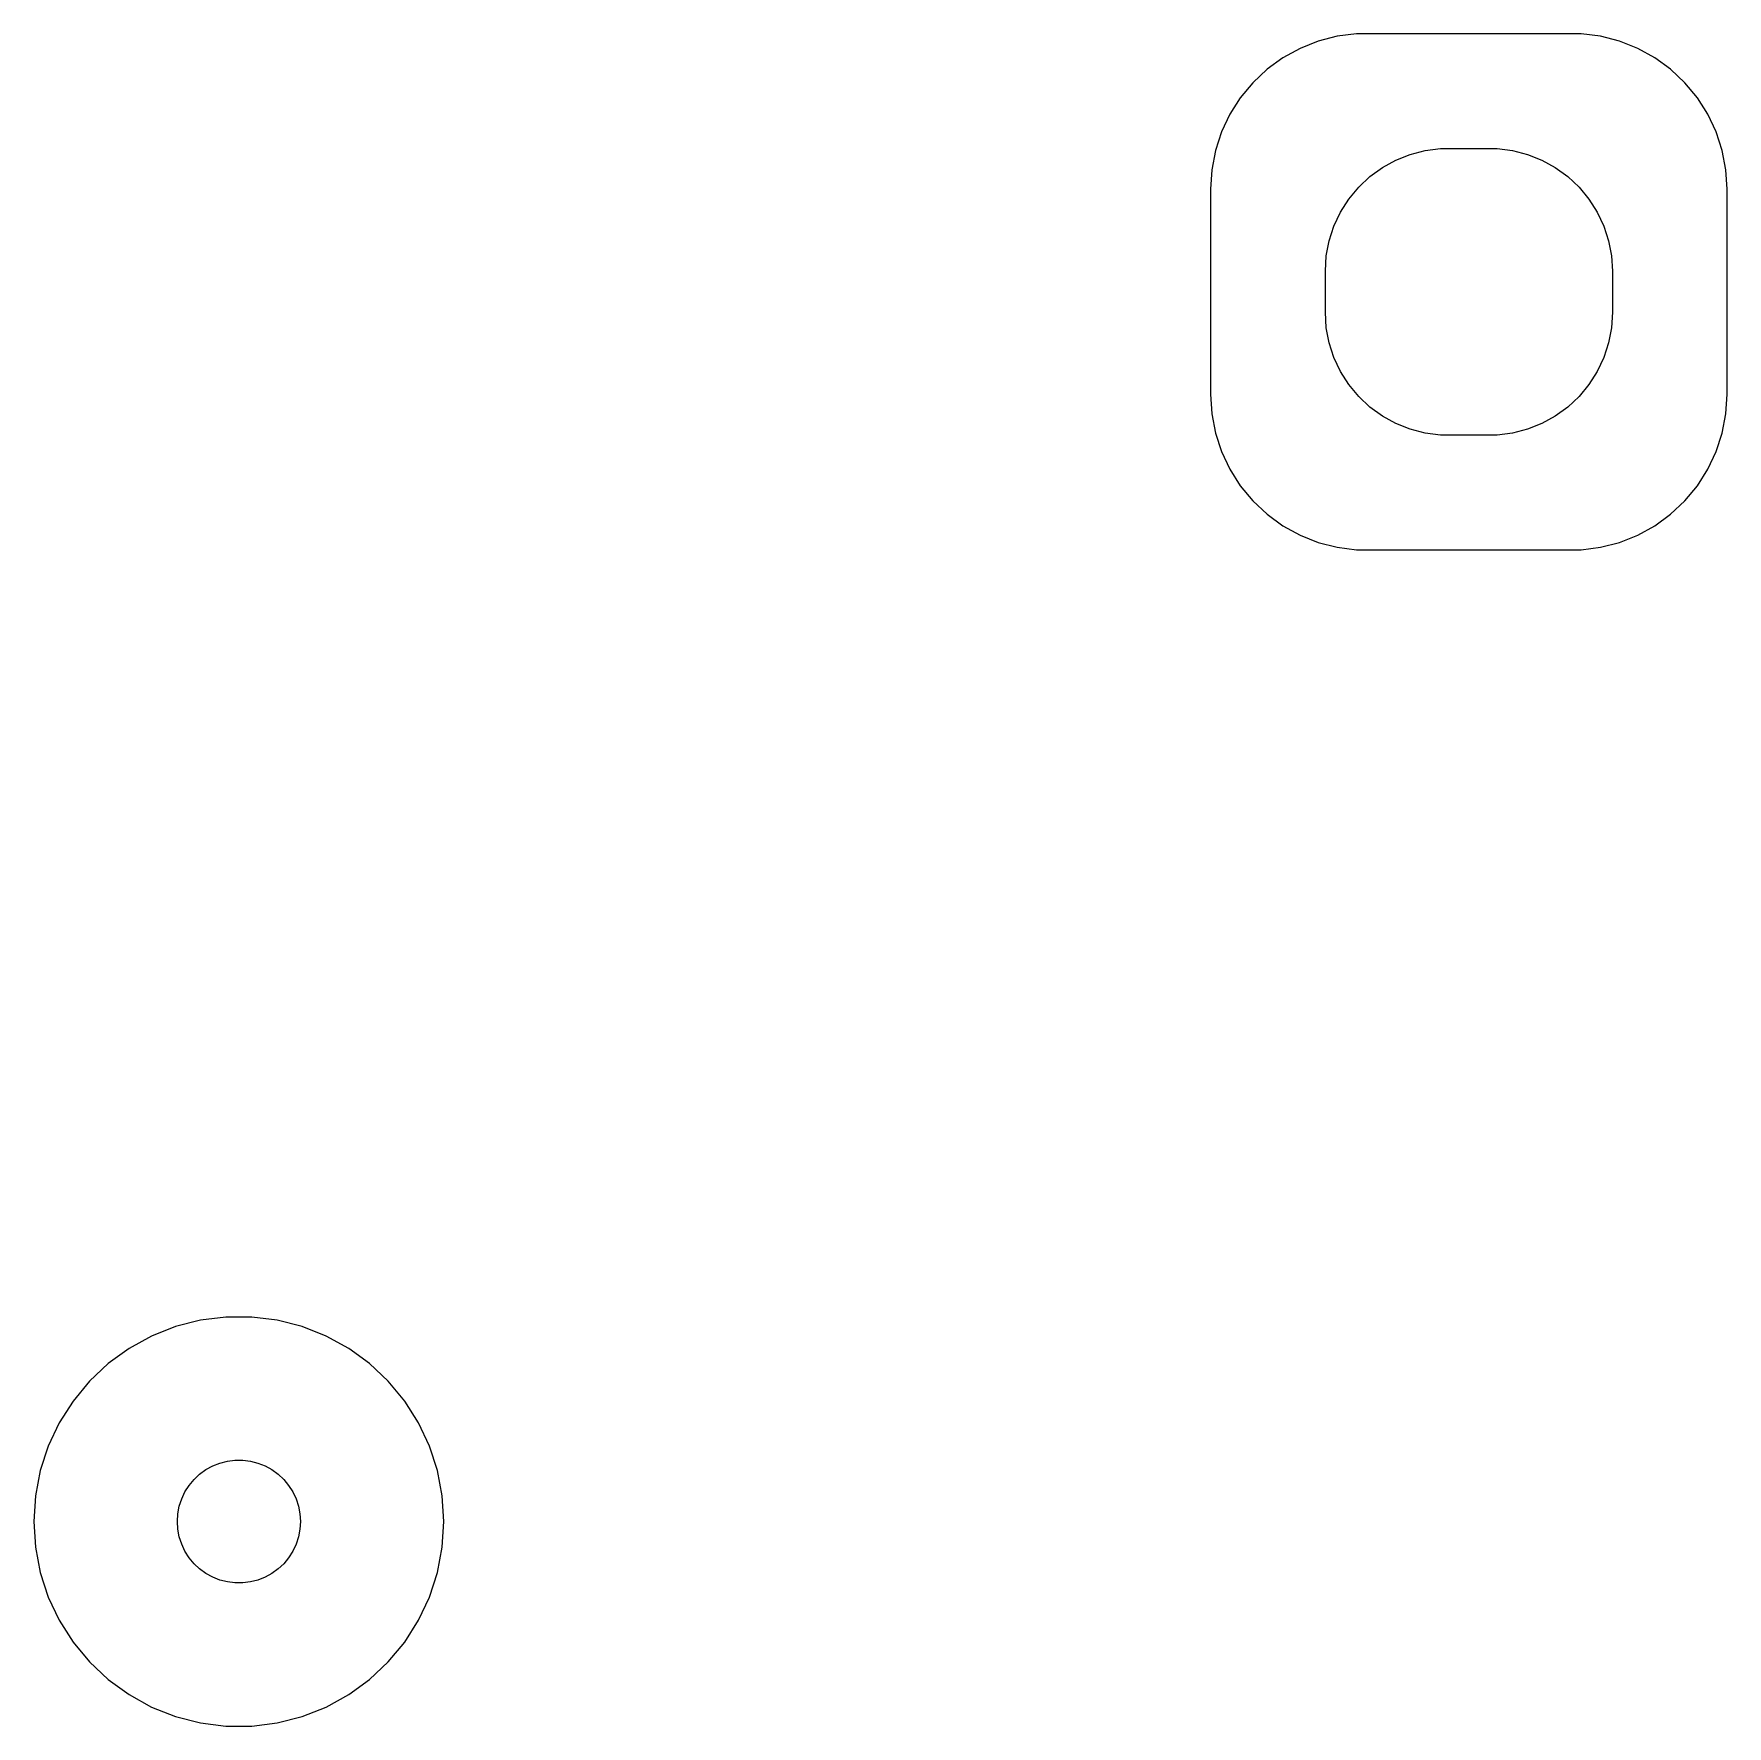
# Model space of a CAD drawing. Header units: metres. Extents: x -20 to 21.3, y -20 to 21.3.
import ezdxf

# ---------------------------------------------------------------- set-up
doc = ezdxf.new("R2010")
doc.units = ezdxf.units.M

msp = doc.modelspace()

# ---------------------------------------------------------------- linework, layer by layer
for p, q in [((11.3257, 21.114), (10.882, 20.9383)), ((11.7879, 21.2327), (11.3257, 21.114)), ((12.2614, 21.2925), (11.7879, 21.2327)), ((17.7386, 21.2925), (12.2614, 21.2925)), ((18.212, 21.2327), (17.7386, 21.2925)), ((18.6743, 21.114), (18.212, 21.2327)), ((19.118, 20.9383), (18.6743, 21.114)), ((10.4639, 20.7084), (10.0778, 20.4279)), ((10.882, 20.9383), (10.4639, 20.7084)), ((19.5361, 20.7084), (19.118, 20.9383)), ((19.9222, 20.4279), (19.5361, 20.7084)), ((10.0778, 20.4279), (9.7299, 20.1013)), ((20.2701, 20.1013), (19.9222, 20.4279)), ((9.7299, 20.1013), (9.42572, 19.7336)), ((20.5743, 19.7336), (20.2701, 20.1013)), ((9.42572, 19.7336), (9.17003, 19.3307)), ((20.83, 19.3307), (20.5743, 19.7336)), ((9.17003, 19.3307), (8.96684, 18.8989)), ((21.0331, 18.8989), (20.83, 19.3307)), ((8.96684, 18.8989), (8.81938, 18.445)), ((21.1806, 18.445), (21.0331, 18.8989)), ((8.81938, 18.445), (8.72995, 17.9763)), ((12.8925, 18.033), (13.2227, 18.2145)), ((13.2227, 18.2145), (13.5729, 18.3532)), ((13.5729, 18.3532), (13.9379, 18.4469)), ((13.9379, 18.4469), (14.3116, 18.4941)), ((14.3116, 18.4941), (15.6884, 18.4941)), ((15.6884, 18.4941), (16.0621, 18.4469)), ((16.0621, 18.4469), (16.427, 18.3532)), ((16.427, 18.3532), (16.7773, 18.2145)), ((16.7773, 18.2145), (17.1075, 18.033)), ((21.27, 17.9763), (21.1806, 18.445)), ((8.72995, 17.9763), (8.7, 17.5)), ((12.3131, 17.5536), (12.5877, 17.8115)), ((12.5877, 17.8115), (12.8925, 18.033)), ((17.1075, 18.033), (17.4123, 17.8115)), ((17.4123, 17.8115), (17.6869, 17.5536)), ((21.3, 17.5), (21.27, 17.9763)), ((8.7, 17.5), (8.7, 12.5)), ((12.0729, 17.2634), (12.3131, 17.5536)), ((17.6869, 17.5536), (17.927, 17.2634)), ((21.3, 12.5), (21.3, 17.5)), ((11.7107, 16.6044), (11.8711, 16.9453)), ((11.8711, 16.9453), (12.0729, 17.2634)), ((17.927, 17.2634), (18.1289, 16.9453)), ((18.1289, 16.9453), (18.2893, 16.6044)), ((11.5942, 16.2461), (11.7107, 16.6044)), ((18.2893, 16.6044), (18.4057, 16.2461)), ((11.5237, 15.876), (11.5942, 16.2461)), ((18.4057, 16.2461), (18.4763, 15.876)), ((11.5, 15.5), (11.5237, 15.876)), ((18.4763, 15.876), (18.5, 15.5)), ((11.5, 14.5), (11.5, 15.5)), ((18.5, 15.5), (18.5, 14.5)), ((11.5237, 14.124), (11.5, 14.5)), ((18.5, 14.5), (18.4763, 14.124)), ((11.5942, 13.7539), (11.5237, 14.124)), ((18.4763, 14.124), (18.4057, 13.7539)), ((11.7107, 13.3956), (11.5942, 13.7539)), ((18.4057, 13.7539), (18.2893, 13.3956)), ((11.8711, 13.0547), (11.7107, 13.3956)), ((18.2893, 13.3956), (18.1289, 13.0547)), ((12.0729, 12.7366), (11.8711, 13.0547)), ((18.1289, 13.0547), (17.927, 12.7366)), ((8.7, 12.5), (8.72995, 12.0237)), ((12.3131, 12.4464), (12.0729, 12.7366)), ((12.5877, 12.1884), (12.3131, 12.4464)), ((17.6869, 12.4464), (17.4123, 12.1884)), ((17.927, 12.7366), (17.6869, 12.4464)), ((21.27, 12.0237), (21.3, 12.5)), ((8.72995, 12.0237), (8.81938, 11.555)), ((12.8925, 11.967), (12.5877, 12.1884)), ((17.4123, 12.1884), (17.1075, 11.967)), ((21.1806, 11.555), (21.27, 12.0237)), ((13.2227, 11.7855), (12.8925, 11.967)), ((13.5729, 11.6468), (13.2227, 11.7855)), ((13.9379, 11.5531), (13.5729, 11.6468)), ((16.427, 11.6468), (16.0621, 11.5531)), ((16.7773, 11.7855), (16.427, 11.6468)), ((17.1075, 11.967), (16.7773, 11.7855)), ((8.81938, 11.555), (8.96684, 11.1011)), ((14.3116, 11.5059), (13.9379, 11.5531)), ((15.6884, 11.5059), (14.3116, 11.5059)), ((16.0621, 11.5531), (15.6884, 11.5059)), ((21.0331, 11.1011), (21.1806, 11.555)), ((8.96684, 11.1011), (9.17003, 10.6693)), ((20.83, 10.6693), (21.0331, 11.1011)), ((9.17003, 10.6693), (9.42572, 10.2664)), ((20.5743, 10.2664), (20.83, 10.6693)), ((9.42572, 10.2664), (9.7299, 9.89871)), ((20.2701, 9.89871), (20.5743, 10.2664)), ((9.7299, 9.89871), (10.0778, 9.57204)), ((10.0778, 9.57204), (10.4639, 9.29155)), ((19.5361, 9.29155), (19.9222, 9.57204)), ((19.9222, 9.57204), (20.2701, 9.89871)), ((10.4639, 9.29155), (10.882, 9.06165)), ((19.118, 9.06165), (19.5361, 9.29155)), ((10.882, 9.06165), (11.3257, 8.88597)), ((11.3257, 8.88597), (11.7879, 8.7673)), ((11.7879, 8.7673), (12.2614, 8.70749)), ((12.2614, 8.70749), (17.7386, 8.70749)), ((17.7386, 8.70749), (18.212, 8.7673)), ((18.212, 8.7673), (18.6743, 8.88597)), ((18.6743, 8.88597), (19.118, 9.06165)), ((-16.5451, -10.2447), (-17.1289, -10.4759)), ((-15.9369, -10.0886), (-16.5451, -10.2447)), ((-15.3139, -10.0099), (-15.9369, -10.0886)), ((-14.686, -10.0099), (-15.3139, -10.0099)), ((-14.0631, -10.0886), (-14.686, -10.0099)), ((-13.4549, -10.2447), (-14.0631, -10.0886)), ((-12.8711, -10.4759), (-13.4549, -10.2447)), ((-17.1289, -10.4759), (-17.6791, -10.7784)), ((-12.3209, -10.7784), (-12.8711, -10.4759)), ((-18.1871, -11.1474), (-18.6448, -11.5773)), ((-17.6791, -10.7784), (-18.1871, -11.1474)), ((-11.8129, -11.1474), (-12.3209, -10.7784)), ((-11.3551, -11.5773), (-11.8129, -11.1474)), ((-18.6448, -11.5773), (-19.0451, -12.0611)), ((-10.9549, -12.0611), (-11.3551, -11.5773)), ((-19.0451, -12.0611), (-19.3815, -12.5912)), ((-10.6185, -12.5912), (-10.9549, -12.0611)), ((-19.3815, -12.5912), (-19.6489, -13.1594)), ((-10.3511, -13.1594), (-10.6185, -12.5912)), ((-19.6489, -13.1594), (-19.8429, -13.7565)), ((-10.1571, -13.7565), (-10.3511, -13.1594)), ((-15.6387, -13.6427), (-15.4635, -13.5734)), ((-15.4635, -13.5734), (-15.2811, -13.5266)), ((-15.2811, -13.5266), (-15.0942, -13.5029)), ((-15.0942, -13.5029), (-14.9058, -13.5029)), ((-14.9058, -13.5029), (-14.7189, -13.5266)), ((-14.7189, -13.5266), (-14.5365, -13.5734)), ((-14.5365, -13.5734), (-14.3613, -13.6427)), ((-19.8429, -13.7565), (-19.9606, -14.3733)), ((-16.2135, -14.1183), (-16.0934, -13.9732)), ((-16.0934, -13.9732), (-15.9561, -13.8442)), ((-15.9561, -13.8442), (-15.8037, -13.7335)), ((-15.8037, -13.7335), (-15.6387, -13.6427)), ((-14.3613, -13.6427), (-14.1963, -13.7335)), ((-14.1963, -13.7335), (-14.0439, -13.8442)), ((-14.0439, -13.8442), (-13.9065, -13.9732)), ((-13.9065, -13.9732), (-13.7865, -14.1183)), ((-10.0394, -14.3733), (-10.1571, -13.7565)), ((-19.9606, -14.3733), (-20, -15)), ((-16.4529, -14.627), (-16.3947, -14.4478)), ((-16.3947, -14.4478), (-16.3145, -14.2774)), ((-16.3145, -14.2774), (-16.2135, -14.1183)), ((-13.7865, -14.1183), (-13.6855, -14.2774)), ((-13.6855, -14.2774), (-13.6053, -14.4478)), ((-13.6053, -14.4478), (-13.5471, -14.627)), ((-10, -15), (-10.0394, -14.3733)), ((-16.5, -15), (-16.4882, -14.812)), ((-16.4882, -14.812), (-16.4529, -14.627)), ((-13.5471, -14.627), (-13.5118, -14.812)), ((-13.5118, -14.812), (-13.5, -15)), ((-20, -15), (-19.9606, -15.6267)), ((-16.4882, -15.188), (-16.5, -15)), ((-16.4529, -15.373), (-16.4882, -15.188)), ((-13.5118, -15.188), (-13.5471, -15.373)), ((-13.5, -15), (-13.5118, -15.188)), ((-10.0394, -15.6267), (-10, -15)), ((-19.9606, -15.6267), (-19.8429, -16.2434)), ((-16.3947, -15.5522), (-16.4529, -15.373)), ((-16.3145, -15.7226), (-16.3947, -15.5522)), ((-13.6053, -15.5522), (-13.6855, -15.7226)), ((-13.5471, -15.373), (-13.6053, -15.5522)), ((-10.1571, -16.2434), (-10.0394, -15.6267)), ((-16.2135, -15.8817), (-16.3145, -15.7226)), ((-16.0934, -16.0268), (-16.2135, -15.8817)), ((-15.9561, -16.1558), (-16.0934, -16.0268)), ((-13.9065, -16.0268), (-14.0439, -16.1558)), ((-13.7865, -15.8817), (-13.9065, -16.0268)), ((-13.6855, -15.7226), (-13.7865, -15.8817)), ((-19.8429, -16.2434), (-19.6489, -16.8406)), ((-15.8037, -16.2665), (-15.9561, -16.1558)), ((-15.6387, -16.3572), (-15.8037, -16.2665)), ((-15.4635, -16.4266), (-15.6387, -16.3572)), ((-15.2811, -16.4734), (-15.4635, -16.4266)), ((-15.0942, -16.497), (-15.2811, -16.4734)), ((-14.9058, -16.497), (-15.0942, -16.497)), ((-14.7189, -16.4734), (-14.9058, -16.497)), ((-14.5365, -16.4266), (-14.7189, -16.4734)), ((-14.3613, -16.3572), (-14.5365, -16.4266)), ((-14.1963, -16.2665), (-14.3613, -16.3572)), ((-14.0439, -16.1558), (-14.1963, -16.2665)), ((-10.3511, -16.8406), (-10.1571, -16.2434)), ((-19.6489, -16.8406), (-19.3815, -17.4088)), ((-10.6185, -17.4088), (-10.3511, -16.8406)), ((-19.3815, -17.4088), (-19.0451, -17.9389)), ((-10.9549, -17.9389), (-10.6185, -17.4088)), ((-19.0451, -17.9389), (-18.6448, -18.4227)), ((-11.3551, -18.4227), (-10.9549, -17.9389)), ((-18.6448, -18.4227), (-18.1871, -18.8526)), ((-11.8129, -18.8526), (-11.3551, -18.4227)), ((-18.1871, -18.8526), (-17.6791, -19.2216)), ((-12.3209, -19.2216), (-11.8129, -18.8526)), ((-17.6791, -19.2216), (-17.1289, -19.5241)), ((-12.8711, -19.5241), (-12.3209, -19.2216)), ((-17.1289, -19.5241), (-16.5451, -19.7553)), ((-16.5451, -19.7553), (-15.9369, -19.9114)), ((-14.0631, -19.9114), (-13.4549, -19.7553)), ((-13.4549, -19.7553), (-12.8711, -19.5241)), ((-15.9369, -19.9114), (-15.3139, -19.9901)), ((-15.3139, -19.9901), (-14.686, -19.9901)), ((-14.686, -19.9901), (-14.0631, -19.9114))]:
    msp.add_line(p, q)

doc.saveas('drawing.dxf')
